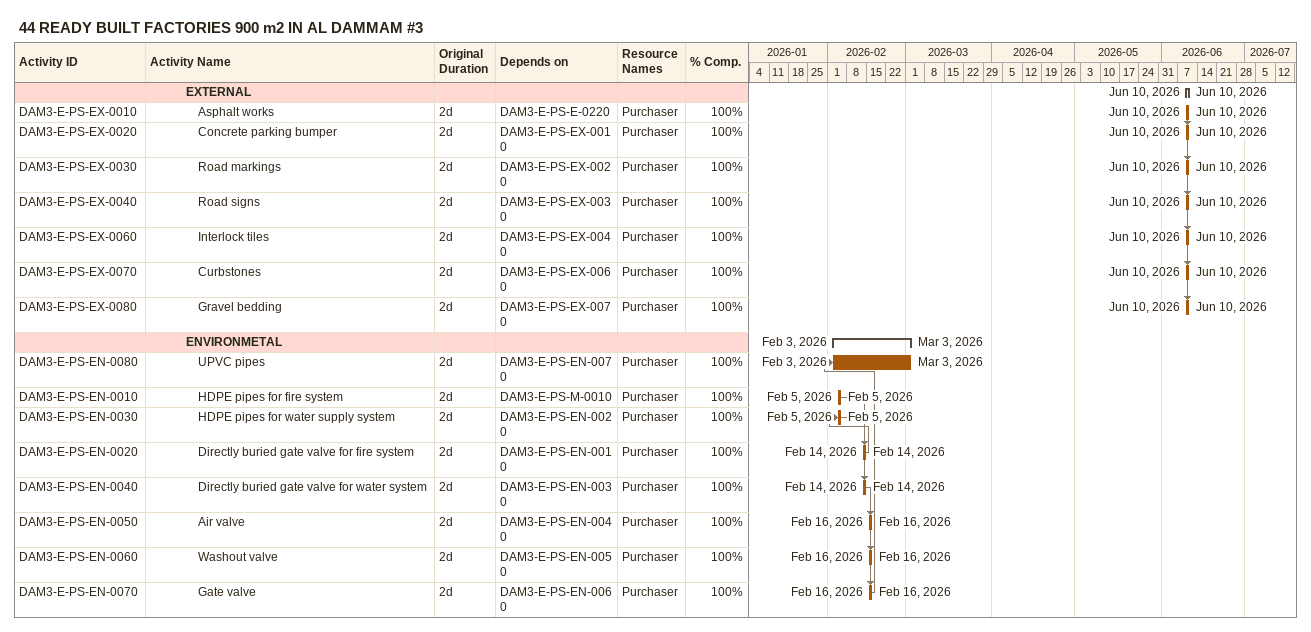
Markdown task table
44 READY BUILT FACTORIES 900 m2 IN AL DAMMAM #3

| ID | Level | Task | Original duration | Start | Finish | Predecessors | Resources | % complete |
|---|---|---|---|---|---|---|---|---|
|  | 4 | **EXTERNAL** |  | 2026-06-10 | 2026-06-10 |  |  |  |
| DAM3-E-PS-EX-0010 | 5 | Asphalt works | 2d | 2026-06-10 | 2026-06-10 | DAM3-E-PS-E-0220 | Purchaser | 100 |
| DAM3-E-PS-EX-0020 | 5 | Concrete parking bumper | 2d | 2026-06-10 | 2026-06-10 | DAM3-E-PS-EX-0010 | Purchaser | 100 |
| DAM3-E-PS-EX-0030 | 5 | Road markings | 2d | 2026-06-10 | 2026-06-10 | DAM3-E-PS-EX-0020 | Purchaser | 100 |
| DAM3-E-PS-EX-0040 | 5 | Road signs | 2d | 2026-06-10 | 2026-06-10 | DAM3-E-PS-EX-0030 | Purchaser | 100 |
| DAM3-E-PS-EX-0060 | 5 | Interlock tiles | 2d | 2026-06-10 | 2026-06-10 | DAM3-E-PS-EX-0040 | Purchaser | 100 |
| DAM3-E-PS-EX-0070 | 5 | Curbstones | 2d | 2026-06-10 | 2026-06-10 | DAM3-E-PS-EX-0060 | Purchaser | 100 |
| DAM3-E-PS-EX-0080 | 5 | Gravel bedding | 2d | 2026-06-10 | 2026-06-10 | DAM3-E-PS-EX-0070 | Purchaser | 100 |
|  | 4 | **ENVIRONMETAL** |  | 2026-02-03 | 2026-03-03 |  |  |  |
| DAM3-E-PS-EN-0080 | 5 | UPVC pipes | 2d | 2026-02-03 | 2026-03-03 | DAM3-E-PS-EN-0070 | Purchaser | 100 |
| DAM3-E-PS-EN-0010 | 5 | HDPE pipes for fire system | 2d | 2026-02-05 | 2026-02-05 | DAM3-E-PS-M-0010 | Purchaser | 100 |
| DAM3-E-PS-EN-0030 | 5 | HDPE pipes for water supply system | 2d | 2026-02-05 | 2026-02-05 | DAM3-E-PS-EN-0020 | Purchaser | 100 |
| DAM3-E-PS-EN-0020 | 5 | Directly buried gate valve for fire system | 2d | 2026-02-14 | 2026-02-14 | DAM3-E-PS-EN-0010 | Purchaser | 100 |
| DAM3-E-PS-EN-0040 | 5 | Directly buried gate valve for water system | 2d | 2026-02-14 | 2026-02-14 | DAM3-E-PS-EN-0030 | Purchaser | 100 |
| DAM3-E-PS-EN-0050 | 5 | Air valve | 2d | 2026-02-16 | 2026-02-16 | DAM3-E-PS-EN-0040 | Purchaser | 100 |
| DAM3-E-PS-EN-0060 | 5 | Washout valve | 2d | 2026-02-16 | 2026-02-16 | DAM3-E-PS-EN-0050 | Purchaser | 100 |
| DAM3-E-PS-EN-0070 | 5 | Gate valve | 2d | 2026-02-16 | 2026-02-16 | DAM3-E-PS-EN-0060 | Purchaser | 100 |
